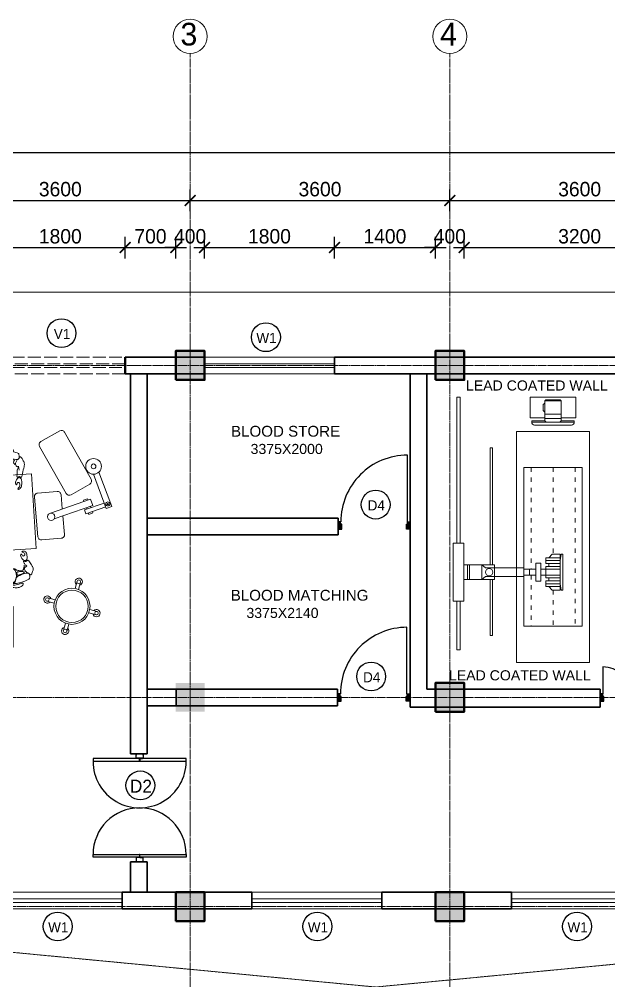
# Model space of a CAD drawing. Header units: inches. Extents: x -3071 to 2014935, y -37057 to 549694.
# Drawn here: x 1453129 to 1461303, y 305837 to 319162 of the extents above; entities that cross this region are included whole.
import ezdxf
from ezdxf.enums import TextEntityAlignment as Align

# ---------------------------------------------------------------- set-up
doc = ezdxf.new("R2010")
doc.units = ezdxf.units.IN
doc.header["$MEASUREMENT"] = 0
for name, pattern in [('ACAD_ISO08W100', [36, 24, -3, 6, -3]), ('DASHDOT2', [12.7, 6.35, -3.175, 0, -3.175]), ('DASHED', [0.75, 0.5, -0.25]), ('Hidden', [15, 12, -3]), ('Short Dash Space', [7, 3, -4])]:
    doc.linetypes.add(name, pattern=pattern)
for name, color, linetype, lineweight in [('001-Archi- Loose Furniture', 13, 'Continuous', 0), ('001-Archi-Opening Tags', 14, 'Continuous', 25), ('002-Archi- Opening', 90, 'Continuous', 25), ('A .4 col', 5, 'Continuous', 40), ('A 0.09 Furniture', 30, 'Continuous', 5), ('A 0.13 dw', 3, 'Continuous', 13), ('A 0.13 IND DIM', 240, 'Continuous', 13), ('A 0.40 wall', 160, 'Continuous', 40), ('cen', 50, 'ACAD_ISO08W100', 5), ('dotted line', 1, 'DASHED', 9), ('Grid Tag', 6, 'Continuous', 20), ('p1 walls stone outline', 4, 'Continuous', 30), ('section', 6, 'DASHDOT2', 20), ('text', 7, 'Continuous', 25)]:
    doc.layers.add(name, color=color, linetype=linetype, lineweight=lineweight)
doc.styles.add('AERIAL', font='arial.ttf', dxfattribs={"height": 10})
doc.styles.add('Archi 100', font='GOTHIC.TTF', dxfattribs={"height": 200})
doc.styles.add('CG', font='GOTHIC.TTF', dxfattribs={"height": 40})
doc.styles.get("Standard").update_dxf_attribs({"font": 'GOTHIC.TTF'})
doc.dimstyles.new('Archi 100', dxfattribs={"dimtxt": 200, "dimasz": 150, "dimexe": 150, "dimexo": 300, "dimgap": 50, "dimtad": 1, "dimdec": 0, "dimrnd": 5, "dimzin": 0, "dimdsep": 46, "dimtxsty": 'Archi 100', "dimblk": 'ARCHTICK', "dimcen": 0.09, "dimdle": 150, "dimclrd": 256, "dimclre": 256, "dimclrt": 256, "dimadec": 0, "dimazin": 0, "dimtfac": 1, "dimtdec": 0, "dimtix": 1, "dimtofl": 0, "dimtmove": 0, "dimatfit": 3, "dimfxl": 150, "dimfxlon": 1, "dimtolj": 1, "dimtzin": 0, "dimlwd": -1, "dimlwe": -1, "dimarcsym": 0})

# ---------------------------------------------------------------- blocks, each defined once
blk = doc.blocks.new('grid')
at = {"layer": 'Grid Tag', "linetype": 'Continuous', "ltscale": 30}
blk.add_circle((51, 48), 264, dxfattribs=at)
blk.add_attdef('GRID', (-143, -93), '', height=200)
blk = doc.blocks.new('W2')
at = {"layer": 'A 0.13 dw'}
for points in [[(143910, 195589), (143910, 195359), (142110, 195359), (142110, 195589)], [(142110, 195446), (143910, 195446), (143910, 195496), (142110, 195496)]]:
    blk.add_lwpolyline(points, close=True, dxfattribs=at)
blk = doc.blocks.new('window tag')
blk.add_circle((0, 0), 200)
at = {"style": 'Archi 100', "flags": 1}
for tag, p in [('WIDTH', (15, 174.5)), ('HEIGHT', (-4.5, -348.5))]:
    blk.add_attdef(tag, p, '', height=200, dxfattribs=at)
at = {"style": 'Archi 100'}
blk.add_attdef('SYMBOL', text='', height=200, dxfattribs=at).set_placement((8, -10.5), align=Align.MIDDLE_CENTER)
blk = doc.blocks.new('*U655')
at = {"ltscale": 100}
for points in [[(5, 50), (5, -50), (55, -50), (55, 15), (40, 15), (40, 50)], [(995, 50), (995, -50), (945, -50), (945, 15), (960, 15), (960, 50)]]:
    blk.add_hatch(color=256, dxfattribs=at).paths.add_polyline_path(points)
blk.add_lwpolyline([(43, 50), (43, 964, -0.414214), (957, 50)], format="xyb", dxfattribs=at)
for points in [[(5, 50), (5, -50), (55, -50), (55, 15), (40, 15), (40, 50)], [(995, 50), (995, -50), (945, -50), (945, 15), (960, 15), (960, 50)]]:
    blk.add_lwpolyline(points, close=True)
blk = doc.blocks.new('x-ray machine plan')
at = {"linetype": 'Continuous'}
for points in [[(0, 1010), (0, 0), (3200, 0), (3200, 1010)], [(500, 910), (500, 100), (2700, 100), (2700, 910)], [(1090, 605), (1000, 620), (1000, 640), (1500, 640), (1500, 620), (1410, 605)], [(3624, 620), (3624, 390), (3439, 390), (3439, 620)], [(3624, 620), (3639, 605), (3639, 405), (3624, 390)], [(1125, 335), (1125, 265), (1375, 265), (1375, 335)], [(3594, 390), (3574, 370), (3489, 370), (3469, 390)], [(1190, 100), (1190, -430), (1150, -480), (1350, -480), (1310, -430), (1310, 100)], [(1150, -335), (374, -335), (374, -365), (1150, -365)], [(1350, -730), (1350, -305), (1150, -305), (1150, -730)], [(1350, -335), (2974, -335), (2974, -365), (1350, -365)], [(850, -830), (174, -830), (174, -780), (850, -780)], [(850, -880), (850, -730), (1650, -730), (1650, -880)], [(1650, -830), (3674, -830), (3674, -780), (1650, -780)]]:
    blk.add_lwpolyline(points, close=True, dxfattribs=at)
at = {"linetype": 'Short Dash Space', "ltscale": 20}
for points in [[(2700, 810), (500, 810)], [(1000, 505), (500, 505)], [(2700, 505), (1500, 505)], [(1210, 200), (500, 200)], [(2700, 200), (1290, 200)]]:
    blk.add_lwpolyline(points, dxfattribs=at)
at = {"linetype": 'Continuous'}
blk.add_lwpolyline([(3349, 620), (3349, 800), (3329, 800, 0.414214), (3289, 760), (3289, 250, 0.414214), (3329, 210), (3349, 210), (3349, 390)], format="xyb", dxfattribs=at)
for points in [[(3329, 800), (3329, 210)], [(3389, 620), (3389, 820), (3674, 820), (3674, 190), (3389, 190), (3389, 390)], [(1050, 445), (1000, 495), (1000, 605), (1500, 605), (1500, 495), (1450, 445)], [(3379, 390), (3379, 620)], [(1050, 405), (1130, 405)], [(1170, 445), (1130, 445)], [(1330, 445), (1370, 445)], [(1450, 405), (1370, 405)], [(1290, 180), (1210, 180)]]:
    blk.add_lwpolyline(points, dxfattribs=at)
at = {"ltscale": 100}
for points in [[(1050, 605), (1090, 605), (1090, 405), (1050, 405)], [(1090, 605), (1130, 605), (1130, 405), (1090, 405)], [(1170, 605), (1330, 605), (1330, 405), (1170, 405)], [(1210, 605), (1290, 605), (1290, 335), (1210, 335)], [(1370, 605), (1410, 605), (1410, 405), (1370, 405)], [(1410, 605), (1450, 605), (1450, 405), (1410, 405)], [(3329, 600), (3349, 620), (3439, 620), (3439, 390), (3349, 390), (3329, 410)], [(1210, 265), (1290, 265), (1290, 100), (1210, 100)], [(1150, -655), (1350, -655), (1350, -680), (1150, -680)]]:
    blk.add_lwpolyline(points, close=True, dxfattribs=at)
at = {"linetype": 'Continuous'}
blk.add_circle((1250, -380), 50, dxfattribs=at)
blk = doc.blocks.new('*U652')
at = {"ltscale": 100}
for points in [[(5, 50), (5, -50), (55, -50), (55, 15), (40, 15), (40, 50)], [(1195, 50), (1195, -50), (1145, -50), (1145, 15), (1160, 15), (1160, 50)]]:
    blk.add_hatch(color=256, dxfattribs=at).paths.add_polyline_path(points)
for points in [[(783, 50, 0.414214), (43, 790), (43, 50)], [(786, 50, -0.414214), (1157, 421), (1157, 50)]]:
    blk.add_lwpolyline(points, format="xyb", dxfattribs=at)
for points in [[(5, 50), (5, -50), (55, -50), (55, 15), (40, 15), (40, 50)], [(1195, 50), (1195, -50), (1145, -50), (1145, 15), (1160, 15), (1160, 50)]]:
    blk.add_lwpolyline(points, close=True)
blk = doc.blocks.new('surgeon plan')
at = {"linetype": 'Continuous'}
blk.add_line((-223, 138), (-224, 193), dxfattribs=at)
blk.add_ellipse((0, 0), major_axis=(-3, 106), ratio=0.704082)
for points, start_tangent, end_tangent in [([(-212, 298), (-224, 316), (-225, 363), (-208, 419), (-172, 451), (-155, 450), (-154, 443), (-166, 432), (-189, 408), (-184, 361), (-159, 364), (-152, 380), (-146, 384), (-138, 374), (-141, 345), (-170, 308), (-199, 295), (-212, 298)], (-0.992752, 0.120179), (-0.992752, 0.120179)), ([(-272, 16), (-281, 22), (-300, 64), (-311, 113), (-290, 179), (-248, 273), (-235, 293), (-225, 296), (-215, 286), (-198, 281), (-184, 285), (-177, 282), (-177, 265), (-188, 213), (-207, 166), (-218, 155), (-221, 151), (-209, 141), (-194, 129), (-189, 104), (-202, 72), (-216, 54), (-231, 46), (-244, 39), (-263, 20), (-269, 16), (-272, 16)], (-0.995331, -0.09652), (-0.995331, -0.09652)), ([(197, 228), (206, 242), (204, 296), (178, 348), (153, 354), (129, 346), (139, 335), (157, 328), (174, 316), (162, 287), (142, 287), (132, 303), (123, 309), (116, 292), (123, 267), (155, 232), (185, 224), (197, 228)], (0.96624, 0.257643), (0.96624, 0.257643)), ([(170, 188), (162, 203), (160, 209), (163, 213), (168, 212), (188, 209), (200, 215), (209, 227), (218, 229), (232, 220), (274, 170), (296, 136), (302, 115), (295, 78), (284, 46), (278, 36), (270, 29), (255, 38), (244, 49), (215, 61), (196, 75), (185, 92), (181, 120), (197, 137), (209, 146), (211, 150), (209, 152), (194, 160), (180, 174), (170, 188)], (-0.507743, 0.861508), (-0.507743, 0.861508)), ([(-16, -109), (-49, -89), (-73, -43), (-87, -11), (-117, 3), (-207, 38), (-242, 39), (-258, 20), (-262, -20), (-259, -36), (-244, -47), (-178, -77), (-94, -102), (-13, -114), (62, -104), (141, -83), (247, -32), (257, -23), (260, -9), (256, 29), (244, 48), (227, 53), (150, 27), (91, -2), (84, -8), (76, -24), (67, -64), (57, -90), (45, -97), (11, -109), (-16, -109)], (-0.968474, -0.249114), (-0.968474, -0.249114)), ([(-143, 24), (-174, 39), (-183, 47), (-183, 52), (-180, 55), (-166, 59), (-117, 60), (-99, 56), (-87, 52), (-80, 46), (-80, 40), (-85, 31), (-87, 26), (-87, 22), (-85, 21), (-85, 18), (-93, 10), (-98, 9), (-113, 12), (-143, 24)], (-0.907368, 0.420338), (-0.907368, 0.420338)), ([(139, 31), (169, 48), (178, 57), (178, 61), (175, 64), (160, 68), (112, 66), (93, 61), (81, 56), (76, 50), (75, 45), (80, 35), (83, 30), (83, 27), (81, 25), (82, 22), (90, 15), (95, 14), (110, 18), (139, 31)], (0.883511, 0.46841), (0.883511, 0.46841)), ([(-5, -159), (-63, -165), (-124, -160), (-168, -137), (-191, -107), (-197, -89), (-197, -83), (-191, -80), (-173, -86), (-128, -108), (-35, -130), (42, -128), (113, -109), (157, -93), (171, -93), (176, -100), (170, -117), (151, -138), (109, -157), (50, -161), (-5, -159)], (-0.98774, -0.156108), (-0.98774, -0.156108))]:
    blk.add_spline(points, degree=3, dxfattribs=dict(start_tangent=start_tangent, end_tangent=end_tangent))
for points in [[(44, 107), (60, 90), (105, 81), (140, 79), (160, 88), (168, 107), (172, 142), (172, 160)], [(-178, 104), (-174, 92), (-164, 77), (-154, 73), (-138, 72), (-95, 77), (-73, 84), (-59, 94)]]:
    blk.add_spline(points, degree=3)
blk = doc.blocks.new('ot bed')
at = {"linetype": 'Continuous'}
for p, q in [((-794, 1462, 0), (-766, 1563, 0)), ((-794, 1462, 0), (-766, 1563, 0)), ((-746, 1449, 0), (-718, 1550, 0)), ((-1070, 1306, 0), (-1171, 1334, 0)), ((-1083, 1258, 0), (-1184, 1286, 0)), ((-1083, 1258, 0), (-1184, 1286, 0)), ((-603, 1125, 0), (-503, 1097, 0)), ((-590, 1173, 0), (-489, 1145, 0)), ((-590, 1173, 0), (-489, 1145, 0)), ((1577, 1100, 0), (1547, 1125, 0)), ((-927, 982, 0), (-955, 881, 0)), ((-879, 969, 0), (-907, 868, 0)), ((2167, 976, 0), (2188, 982, 0)), ((1663, 548, 0), (1662, 526, 0)), ((1723, 547, 0), (1722, 526, 0)), ((-1043, -131, 0), (-1036, -152, 0)), ((-1100, -151, 0), (-1092, -172, 0)), ((1626, -493, 0), (1627, -471, 0)), ((1686, -497, 0), (1687, -475, 0)), ((2146, -700, 0), (2337, -702, 0)), ((2120, -1177, 0), (2239, -1178, 0)), ((2123, -1126, 0), (2314, -1128, 0)), ((2118, -1214, 0), (2236, -1215, 0))]:
    blk.add_line(p, q, dxfattribs=at)
at = {"linetype": 'Continuous', "elevation": 0}
for points in [[(1321, 1129), (1335, 1925), (1787, 1917), (1773, 1121)], [(-23, 1219), (-23, 1782), (279, 1782), (279, 1219)], [(1474, 1276), (1482, 1772), (1634, 1770), (1626, 1274)], [(1684, 128), (1749, 217), (1703, 237), (1669, 133)], [(2008, -1389), (2013, -593), (2465, -596), (2460, -1392)], [(2058, -1339), (2063, -643), (2415, -646), (2410, -1342)]]:
    blk.add_lwpolyline(points, close=True, dxfattribs=at)
for points in [[(27, 1682, -0.414214), (77, 1732), (179, 1732, -0.414214), (229, 1682), (229, 1319, -0.414214), (179, 1269), (77, 1269, -0.414214), (27, 1319)], [(2440, 1129), (2808, 478, -0.414214), (2789, 410), (2530, 264, -0.414214), (2461, 283), (2094, 933, -0.414214), (2113, 1001), (2372, 1148, -0.414214)], [(-756, -350), (-388, -1001, -0.414214), (-407, -1069), (-667, -1216, -0.414214), (-735, -1197), (-1102, -546, -0.414214), (-1083, -478), (-824, -331, -0.414214)]]:
    blk.add_lwpolyline(points, format="xyb", close=True, dxfattribs=at)
for points in [[(2138, 1183), (1953, 1184, -0.414214), (1903, 1234), (1906, 1786, -0.414214), (1956, 1836), (2226, 1835, -0.414214), (2276, 1785), (2274, 1232, -0.353094), (2234, 1184, -0.353094)], [(-711, -38), (-734, 218, -0.414214), (-689, 272), (-419, 296, -0.414214), (-365, 251), (-316, -299, -0.414214), (-361, -353), (-630, -378, -0.414214), (-685, -332), (-702, -134)]]:
    blk.add_lwpolyline(points, format="xyb", dxfattribs=at)
for points in [[(2074, 1441), (2210, 891), (2301, 913), (2160, 1483)], [(2113, 961), (2092, 955), (2108, 898), (2127, 903)], [(2228, 728), (2159, 1009), (2105, 994), (2175, 713)], [(2292, 949), (2309, 953), (2293, 1011), (2278, 1007)], [(2639, 840), (2151, 706), (2172, 629), (2661, 762)], [(1919, 545), (1629, 548), (1632, 604), (1921, 601)], [(1666, 604), (1666, 626), (1726, 624), (1726, 603)], [(1904, 119), (1922, 625), (2003, 623), (1985, 117)], [(774, 483), (-339, 413), (-274, -621), (763, -556)], [(1189, 532), (1756, 525), (1755, 432), (1169, 438)], [(1659, 433), (1658, 417), (1718, 415), (1719, 432)], [(1744, 335), (1737, 432)], [(1718, 175), (1751, -350), (1533, -364), (1486, 379), (1705, 392), (1713, 261)], [(1447, -514), (1795, -492), (1751, 222)], [(-540, -77), (-1093, -271), (-1124, -183), (-589, 5)], [(-1305, -164), (-1031, -68), (-1011, -120), (-1285, -216)], [(-1120, -99), (-1127, -80), (-1071, -59), (-1063, -79)], [(1897, -83), (1879, -589), (1960, -592), (1978, -86)], [(-1134, -615), (-1313, -141), (-1389, -170), (-1210, -643)], [(-1002, -239), (-996, -254), (-1053, -275), (-1059, -259)], [(1141, -348), (1726, -384), (1720, -477), (1154, -443)], [(1690, -382), (1690, -364), (1630, -362), (1630, -378)], [(1882, -509), (1592, -491), (1591, -547), (1880, -564)], [(1624, -549), (1624, -571), (1684, -573), (1684, -553)]]:
    blk.add_lwpolyline(points, dxfattribs=at)
at = {"linetype": 'Continuous'}
for centre, radius in [((-742, 1556, 0), 25), ((1553, 1528, 0), 69.8), ((2109, 1479, 0), 51.3), ((-1177, 1310, 0), 25), ((-837, 1215, 0), 250), ((-837, 1215, 0), 225), ((-496, 1121, 0), 25), ((2748, 828, 0), 109), ((-931, 875, 0), 25), ((2748, 828, 0), 33.2), ((930, 554, 0), 171), ((1333, 659, 0), 51.3), ((2211, 680, 0), 27.7), ((2210, 681, 0), 8.29), ((930, 554, 0), 51.3), ((1160, 489, 0), 51.3), ((1962, 574, 0), 27.7), ((1962, 574, 0), 8.29), ((1205, 241, 0), 171), ((1205, 241, 0), 51.3), ((-548, -26, 0), 51.3), ((1191, -154, 0), 171), ((1941, 17, 0), 109), ((1941, 17, 0), 33.2), ((1191, -154, 0), 51.3), ((-1334, -203, 0), 27.7), ((-1333, -202, 0), 8.29), ((895, -447, 0), 171), ((894, -447, 0), 51.3), ((1129, -398, 0), 51.3), ((1289, -580, 0), 51.3), ((1922, -540, 0), 27.7), ((1922, -540, 0), 8.29), ((-1136, -724, 0), 109), ((-1136, -724, 0), 33.2)]:
    blk.add_circle(centre, radius, dxfattribs=at)
for centre, radius, start, end in [((-742, 1556, 0), 50, 284.5048, 224.5048), ((-1177, 1310, 0), 50, 14.5048, 314.5048), ((-496, 1121, 0), 50, 194.5048, 134.5048), ((-931, 875, 0), 50, 104.5048, 44.5048), ((1333, 659, 0), 171, 310.7666, 227.9996), ((1289, -580, 0), 171, 127.9214, 45.1543)]:
    blk.add_arc(centre, radius, start, end, dxfattribs=at)
for points, knots in [([(1905, 1649, 0), (1874, 1645, 0), (1809, 1637, 0), (1715, 1619, 0), (1658, 1590, 0), (1631, 1576, 0)], [0, 0, 0, 0, 93.30527, 196.638809, 285.709712, 285.709712, 285.709712, 285.709712]), ([(1904, 1448, 0), (1884, 1459, 0), (1822, 1493, 0), (1752, 1372, 0), (1667, 1382, 0), (1628, 1387, 0)], [0, 0, 0, 0, 62.736809, 191.456764, 303.812201, 303.812201, 303.812201, 303.812201]), ([(1905, 1555, 0), (1882, 1537, 0), (1833, 1497, 0), (1741, 1549, 0), (1665, 1483, 0), (1635, 1512, 0), (1630, 1517, 0)], [0, 0, 0, 0, 81.563797, 173.371793, 272.744655, 292.615625, 292.615625, 292.615625, 292.615625]), ([(1577, 1100, 0), (1629, 1002, 0), (1680, 906, 0), (1747, 739, 0), (1771, 670, 0), (1781, 603, 0)], [0, 0, 0, 0, 0.333935, 0.333935, 0.5544949, 0.5544949, 0.5544949, 0.5544949]), ([(1621, 1124, 0), (1686, 1002, 0), (1774, 837, 0), (1825, 651, 0), (1832, 602, 0)], [0, 0, 0, 0, 0.4151651, 0.5630048, 0.5630048, 0.5630048, 0.5630048]), ([(1191, 754, 0), (1167, 739, 0), (1085, 701, 0), (979, 741, 0), (909, 725, 0), (903, 723, 0)], [0.046601, 0.046601, 0.046601, 0.046601, 0.0900895, 0.1933687, 0.2037729, 0.2037729, 0.2037729, 0.2037729]), ([(1787, 547, 0), (1789, 474, 0), (1770, 404, 0), (1729, 298, 0), (1716, 268, 0), (1703, 237, 0)], [0.6168993, 0.6168993, 0.6168993, 0.6168993, 0.8640409, 0.8640409, 0.9620659, 0.9620659, 0.9620659, 0.9620659]), ([(1837, 546, 0), (1837, 535, 0), (1837, 423, 0), (1791, 315, 0), (1749, 217, 0)], [0.6194931, 0.6194931, 0.6194931, 0.6194931, 0.652036, 0.9620659, 0.9620659, 0.9620659, 0.9620659]), ([(1404, 436, 0), (1401, 428, 0), (1385, 369, 0), (1396, 291, 0), (1378, 229, 0), (1375, 220, 0)], [0.0763923, 0.0763923, 0.0763923, 0.0763923, 0.0899058, 0.1763198, 0.1924471, 0.1924471, 0.1924471, 0.1924471]), ([(869, 394, 0), (913, 362, 0), (988, 299, 0), (1027, 209, 0), (1049, 171, 0)], [0.0412593, 0.0412593, 0.0412593, 0.0412593, 0.1268022, 0.1953195, 0.1953195, 0.1953195, 0.1953195]), ([(845, -283, 0), (891, -254, 0), (970, -197, 0), (1016, -109, 0), (1040, -73, 0)], [0.0412593, 0.0412593, 0.0412593, 0.0412593, 0.1268022, 0.1953195, 0.1953195, 0.1953195, 0.1953195]), ([(1375, -363, 0), (1373, -355, 0), (1361, -294, 0), (1378, -218, 0), (1364, -155, 0), (1362, -145, 0)], [0.0763923, 0.0763923, 0.0763923, 0.0763923, 0.0899058, 0.1763198, 0.1924471, 0.1924471, 0.1924471, 0.1924471]), ([(1140, -665, 0), (1118, -648, 0), (1039, -605, 0), (930, -637, 0), (861, -616, 0), (855, -614, 0)], [0.046601, 0.046601, 0.046601, 0.046601, 0.0900895, 0.1933687, 0.2037729, 0.2037729, 0.2037729, 0.2037729]), ([(2337, -702, 0), (2325, -709, 0), (2295, -727, 0), (2242, -726, 0), (2202, -704, 0), (2137, -726, 0), (2145, -703, 0), (2146, -700, 0)], [0, 0, 0, 0, 43.509372, 102.826241, 142.389381, 199.238701, 208.025131, 208.025131, 208.025131, 208.025131]), ([(2326, -773, 0), (2299, -772, 0), (2244, -772, 0), (2296, -795, 0), (2324, -807, 0)], [0, 0, 0, 0, 55.116987, 116.029652, 116.029652, 116.029652, 116.029652]), ([(2320, -941, 0), (2271, -933, 0), (2214, -924, 0), (2106, -950, 0), (2123, -910, 0), (2134, -928, 0), (2141, -937, 0)], [0, 0, 0, 0, 179.473817, 206.698064, 227.58017, 252.039495, 252.039495, 252.039495, 252.039495]), ([(2331, -858, 0), (2250, -860, 0), (2089, -863, 0), (2250, -875, 0), (2329, -881, 0)], [0, 0, 0, 0, 161.531447, 321.993503, 321.993503, 321.993503, 321.993503]), ([(2318, -1022, 0), (2302, -1031, 0), (2251, -1063, 0), (2182, -1051, 0), (2118, -1029, 0), (2104, -1065, 0), (2132, -1065, 0), (2133, -1054, 0), (2134, -1049, 0)], [0, 0, 0, 0, 54.30793, 176.508374, 205.515381, 229.145103, 245.978511, 259.350431, 259.350431, 259.350431, 259.350431]), ([(2314, -1065, 0), (2294, -1051, 0), (2244, -1015, 0), (2172, -1015, 0), (2124, -1034, 0), (2105, -1013, 0), (2128, -1002, 0), (2135, -1013, 0), (2139, -1020, 0)], [0, 0, 0, 0, 72.045442, 180.556928, 201.118854, 220.043701, 234.6541, 254.478507, 254.478507, 254.478507, 254.478507]), ([(2317, -965, 0), (2260, -962, 0), (2195, -960, 0), (2125, -947, 0), (2109, -959, 0), (2119, -983, 0), (2142, -973, 0), (2140, -963, 0), (2139, -960, 0)], [0, 0, 0, 0, 174.329547, 195.825423, 206.468432, 227.473395, 246.37467, 255.718263, 255.718263, 255.718263, 255.718263]), ([(2239, -1178, 0), (2231, -1182, 0), (2213, -1194, 0), (2180, -1193, 0), (2155, -1179, 0), (2115, -1193, 0), (2120, -1179, 0), (2120, -1177, 0)], [0, 0, 0, 0, 27.05273, 63.934054, 88.533144, 123.880226, 129.343346, 129.343346, 129.343346, 129.343346]), ([(2314, -1128, 0), (2302, -1135, 0), (2272, -1153, 0), (2219, -1152, 0), (2179, -1130, 0), (2114, -1152, 0), (2122, -1129, 0), (2123, -1126, 0)], [0, 0, 0, 0, 43.509372, 102.826241, 142.389381, 199.238701, 208.025131, 208.025131, 208.025131, 208.025131]), ([(2236, -1215, 0), (2229, -1220, 0), (2210, -1231, 0), (2177, -1231, 0), (2152, -1217, 0), (2112, -1230, 0), (2117, -1216, 0), (2118, -1214, 0)], [0, 0, 0, 0, 27.05273, 63.934054, 88.533144, 123.880226, 129.343346, 129.343346, 129.343346, 129.343346]), ([(2280, -1276, 0), (2199, -1278, 0), (2038, -1281, 0), (2198, -1293, 0), (2278, -1299, 0)], [0, 0, 0, 0, 161.531447, 321.993503, 321.993503, 321.993503, 321.993503])]:
    blk.add_open_spline(points, degree=3, knots=knots, dxfattribs=at)
blk.add_open_spline([(2271, -778, 0), (2231, -777, 0), (2192, -776, 0), (2152, -775, 0)], degree=3, dxfattribs=at)
at = {"linetype": 'Continuous', "extrusion": (9.25769e-13, -1.73099e-13, -1), "xscale": -1, "zscale": -1}
for p, rotation in [((-812, 1663, 0), 165.1458270060828), ((-659, 912, 0), 160.7484185197392), ((-8, 793, 0), 183.3886918403541), ((-2163, 85, 0), 252.2285060525394), ((-808, -779, 0), 346.2687965853196), ((-151, -818, 0), 348.707485203563), ((-1659, -1000, 0), 78.7074852101039)]:
    blk.add_blockref('surgeon plan', p, dxfattribs=dict(at, rotation=rotation))
blk = doc.blocks.new('OT DOOR')
for points in [[(40, 1500), (40, 1488), (50, 1488), (50, 1437), (-10, 1437), (-10, 1437), (-50, 1437), (-50, 1488), (-40, 1488), (-40, 1500), (40, 1500)], [(40, 0), (40, 12), (50, 12), (50, 63), (-50, 63), (-50, 63), (-50, 63), (-50, 12), (-40, 12), (-40, 0), (40, 0)]]:
    blk.add_lwpolyline(points)
for points in [[(-2, 1433), (-644, 1433, 0.014338), (-646, 1396), (-2, 1396)], [(-1, 1433, 0.146678), (1, 1433), (1, 1396), (-1, 1396)], [(3, 1435, 0.146678), (2, 1436), (40, 1436), (40, 1435)], [(644, 1433), (2, 1433), (2, 1396), (646, 1396, 0.014338)], [(-2, 67), (-644, 67, -0.014338), (-646, 104), (-2, 104)], [(-1, 67, -0.146678), (1, 67), (1, 104), (-1, 104)], [(644, 67), (2, 67), (2, 104), (646, 104, -0.014338)], [(3, 65, -0.146678), (2, 64), (40, 64), (40, 65)]]:
    blk.add_lwpolyline(points, format="xyb", close=True)
for centre, radius in [((1, 1435), 2.22), ((1, 1435), 0.933), ((1, 65), 2.22), ((1, 65), 0.933)]:
    blk.add_circle(centre, radius)
for centre, start, end in [((0, 1396), 180, 0), ((0, 104), 0, 180)]:
    blk.add_arc(centre, 646, start, end)
blk = doc.blocks.new('VENT 1800')
at = {"layer": 'A 0.13 dw', "linetype": 'Hidden', "ltscale": 15}
for p, q in [((165850, 199351), (167650, 199351)), ((167650, 199258), (165850, 199258)), ((165850, 199208), (167650, 199208)), ((167650, 199121), (165850, 199121))]:
    blk.add_line(p, q, dxfattribs=at)
at = {"layer": 'A 0.40 wall', "ltscale": 15}
for p, q in [((165850, 199121), (165850, 199351)), ((167650, 199351), (167650, 199121)), ((165850, 199258), (165850, 199208)), ((167650, 199208), (167650, 199258))]:
    blk.add_line(p, q, dxfattribs=at)
blk = doc.blocks.new('_ArchTick')
at = {"color": 0, "linetype": 'ByBlock', "const_width": 0.15}
blk.add_lwpolyline([(-0.5, -0.5), (0.5, 0.5)], dxfattribs=at)
blk = doc.blocks.new('*D1927')
at = {"transparency": 16777216}
for p, q in [((1452800, 315848), (1452800, 316148)), ((1454599, 315848), (1454599, 316148)), ((1452650, 315998), (1454749, 315998))]:
    blk.add_line(p, q, dxfattribs=at)
at = {"layer": 'Defpoints', "color": 0, "transparency": 16777216}
for p in [(1454599, 315998), (1452800, 314480), (1454599, 314480)]:
    blk.add_point(p, dxfattribs=at)
at = {"transparency": 16777216, "xscale": 150, "yscale": 150, "zscale": 150, "rotation": 180}
blk.add_blockref('_ArchTick', (1452800, 315998), dxfattribs=at)
at = {"transparency": 16777216, "xscale": 150, "yscale": 150, "zscale": 150}
blk.add_blockref('_ArchTick', (1454599, 315998), dxfattribs=at)
at = {"transparency": 16777216, "insert": (1453699, 316153), "char_height": 200, "attachment_point": 5, "style": 'Archi 100'}
blk.add_mtext('\\A1;1800', dxfattribs=at)
blk = doc.blocks.new('*D1928')
at = {"transparency": 16777216}
for p, q in [((1454599, 315848), (1454599, 316148)), ((1455299, 315848), (1455299, 316148)), ((1454449, 315998), (1455449, 315998))]:
    blk.add_line(p, q, dxfattribs=at)
at = {"layer": 'Defpoints', "color": 0, "transparency": 16777216}
for p in [(1455299, 315998), (1454599, 314480), (1455299, 314565)]:
    blk.add_point(p, dxfattribs=at)
at = {"transparency": 16777216, "xscale": 150, "yscale": 150, "zscale": 150, "rotation": 180}
blk.add_blockref('_ArchTick', (1454599, 315998), dxfattribs=at)
at = {"transparency": 16777216, "xscale": 150, "yscale": 150, "zscale": 150}
blk.add_blockref('_ArchTick', (1455299, 315998), dxfattribs=at)
at = {"transparency": 16777216, "insert": (1454949, 316153), "char_height": 200, "attachment_point": 5, "style": 'Archi 100'}
blk.add_mtext('\\A1;700', dxfattribs=at)
blk = doc.blocks.new('*D1929')
at = {"transparency": 16777216}
for p, q in [((1455299, 315848), (1455299, 316148)), ((1455699, 315848), (1455699, 316148)), ((1455299, 315998), (1455149, 315998)), ((1455699, 315998), (1455849, 315998))]:
    blk.add_line(p, q, dxfattribs=at)
at = {"layer": 'Defpoints', "color": 0, "transparency": 16777216}
for p in [(1455699, 315998), (1455299, 314565), (1455699, 314565)]:
    blk.add_point(p, dxfattribs=at)
at = {"transparency": 16777216, "xscale": 150, "yscale": 150, "zscale": 150}
blk.add_blockref('_ArchTick', (1455299, 315998), dxfattribs=at)
at = {"transparency": 16777216, "xscale": 150, "yscale": 150, "zscale": 150, "rotation": 180}
blk.add_blockref('_ArchTick', (1455699, 315998), dxfattribs=at)
at = {"transparency": 16777216, "insert": (1455499, 316153), "char_height": 200, "attachment_point": 5, "style": 'Archi 100'}
blk.add_mtext('\\A1;400', dxfattribs=at)
blk = doc.blocks.new('*D1930')
at = {"transparency": 16777216}
for p, q in [((1455699, 315848), (1455699, 316148)), ((1457499, 315848), (1457499, 316148)), ((1455549, 315998), (1457649, 315998))]:
    blk.add_line(p, q, dxfattribs=at)
at = {"layer": 'Defpoints', "color": 0, "transparency": 16777216}
for p in [(1457499, 315998), (1455699, 314565), (1457499, 314480)]:
    blk.add_point(p, dxfattribs=at)
at = {"transparency": 16777216, "xscale": 150, "yscale": 150, "zscale": 150, "rotation": 180}
blk.add_blockref('_ArchTick', (1455699, 315998), dxfattribs=at)
at = {"transparency": 16777216, "xscale": 150, "yscale": 150, "zscale": 150}
blk.add_blockref('_ArchTick', (1457499, 315998), dxfattribs=at)
at = {"transparency": 16777216, "insert": (1456599, 316153), "char_height": 200, "attachment_point": 5, "style": 'Archi 100'}
blk.add_mtext('\\A1;1800', dxfattribs=at)
blk = doc.blocks.new('*D1931')
at = {"transparency": 16777216}
for p, q in [((1457499, 315848), (1457499, 316148)), ((1458899, 315848), (1458899, 316148)), ((1457349, 315998), (1459049, 315998))]:
    blk.add_line(p, q, dxfattribs=at)
at = {"layer": 'Defpoints', "color": 0, "transparency": 16777216}
for p in [(1458899, 315998), (1457499, 314480), (1458899, 314565)]:
    blk.add_point(p, dxfattribs=at)
at = {"transparency": 16777216, "xscale": 150, "yscale": 150, "zscale": 150, "rotation": 180}
blk.add_blockref('_ArchTick', (1457499, 315998), dxfattribs=at)
at = {"transparency": 16777216, "xscale": 150, "yscale": 150, "zscale": 150}
blk.add_blockref('_ArchTick', (1458899, 315998), dxfattribs=at)
at = {"transparency": 16777216, "insert": (1458199, 316153), "char_height": 200, "attachment_point": 5, "style": 'Archi 100'}
blk.add_mtext('\\A1;1400', dxfattribs=at)
blk = doc.blocks.new('*D1932')
at = {"transparency": 16777216}
for p, q in [((1458899, 315848), (1458899, 316148)), ((1459299, 315848), (1459299, 316148)), ((1458899, 315998), (1458749, 315998)), ((1459299, 315998), (1459449, 315998))]:
    blk.add_line(p, q, dxfattribs=at)
at = {"layer": 'Defpoints', "color": 0, "transparency": 16777216}
for p in [(1459299, 315998), (1458899, 314565), (1459299, 314565)]:
    blk.add_point(p, dxfattribs=at)
at = {"transparency": 16777216, "xscale": 150, "yscale": 150, "zscale": 150}
blk.add_blockref('_ArchTick', (1458899, 315998), dxfattribs=at)
at = {"transparency": 16777216, "xscale": 150, "yscale": 150, "zscale": 150, "rotation": 180}
blk.add_blockref('_ArchTick', (1459299, 315998), dxfattribs=at)
at = {"transparency": 16777216, "insert": (1459099, 316153), "char_height": 200, "attachment_point": 5, "style": 'Archi 100'}
blk.add_mtext('\\A1;400', dxfattribs=at)
blk = doc.blocks.new('*D1933')
at = {"transparency": 16777216}
for p, q in [((1459299, 315848), (1459299, 316148)), ((1462499, 315848), (1462499, 316148)), ((1459149, 315998), (1462649, 315998))]:
    blk.add_line(p, q, dxfattribs=at)
at = {"layer": 'Defpoints', "color": 0, "transparency": 16777216}
for p in [(1462499, 315998), (1459299, 314565), (1462499, 314565)]:
    blk.add_point(p, dxfattribs=at)
at = {"transparency": 16777216, "xscale": 150, "yscale": 150, "zscale": 150, "rotation": 180}
blk.add_blockref('_ArchTick', (1459299, 315998), dxfattribs=at)
at = {"transparency": 16777216, "xscale": 150, "yscale": 150, "zscale": 150}
blk.add_blockref('_ArchTick', (1462499, 315998), dxfattribs=at)
at = {"transparency": 16777216, "insert": (1460899, 316153), "char_height": 200, "attachment_point": 5, "style": 'Archi 100'}
blk.add_mtext('\\A1;3200', dxfattribs=at)
blk = doc.blocks.new('*D1961')
at = {"transparency": 16777216}
for p, q in [((1451899, 316501), (1451899, 316801)), ((1455499, 316501), (1455499, 316801)), ((1451749, 316651), (1455649, 316651))]:
    blk.add_line(p, q, dxfattribs=at)
at = {"layer": 'Defpoints', "color": 0, "transparency": 16777216}
for p in [(1455499, 316651), (1451899, 314365), (1455499, 314365)]:
    blk.add_point(p, dxfattribs=at)
at = {"transparency": 16777216, "xscale": 150, "yscale": 150, "zscale": 150, "rotation": 180}
blk.add_blockref('_ArchTick', (1451899, 316651), dxfattribs=at)
at = {"transparency": 16777216, "xscale": 150, "yscale": 150, "zscale": 150}
blk.add_blockref('_ArchTick', (1455499, 316651), dxfattribs=at)
at = {"transparency": 16777216, "insert": (1453699, 316806), "char_height": 200, "attachment_point": 5, "style": 'Archi 100'}
blk.add_mtext('\\A1;3600', dxfattribs=at)
blk = doc.blocks.new('*D1962')
at = {"transparency": 16777216}
for p, q in [((1455499, 316501), (1455499, 316801)), ((1459099, 316501), (1459099, 316801)), ((1455349, 316651), (1459249, 316651))]:
    blk.add_line(p, q, dxfattribs=at)
at = {"layer": 'Defpoints', "color": 0, "transparency": 16777216}
for p in [(1459099, 316651), (1455499, 314365), (1459099, 314365)]:
    blk.add_point(p, dxfattribs=at)
at = {"transparency": 16777216, "xscale": 150, "yscale": 150, "zscale": 150, "rotation": 180}
blk.add_blockref('_ArchTick', (1455499, 316651), dxfattribs=at)
at = {"transparency": 16777216, "xscale": 150, "yscale": 150, "zscale": 150}
blk.add_blockref('_ArchTick', (1459099, 316651), dxfattribs=at)
at = {"transparency": 16777216, "insert": (1457299, 316806), "char_height": 200, "attachment_point": 5, "style": 'Archi 100'}
blk.add_mtext('\\A1;3600', dxfattribs=at)
blk = doc.blocks.new('*D1963')
at = {"transparency": 16777216}
for p, q in [((1459099, 316501), (1459099, 316801)), ((1462699, 316501), (1462699, 316801)), ((1458949, 316651), (1462849, 316651))]:
    blk.add_line(p, q, dxfattribs=at)
at = {"layer": 'Defpoints', "color": 0, "transparency": 16777216}
for p in [(1462699, 316651), (1459099, 314365), (1462699, 314365)]:
    blk.add_point(p, dxfattribs=at)
at = {"transparency": 16777216, "xscale": 150, "yscale": 150, "zscale": 150, "rotation": 180}
blk.add_blockref('_ArchTick', (1459099, 316651), dxfattribs=at)
at = {"transparency": 16777216, "xscale": 150, "yscale": 150, "zscale": 150}
blk.add_blockref('_ArchTick', (1462699, 316651), dxfattribs=at)
at = {"transparency": 16777216, "insert": (1460899, 316806), "char_height": 200, "attachment_point": 5, "style": 'Archi 100'}
blk.add_mtext('\\A1;3600', dxfattribs=at)
blk = doc.blocks.new('*D1971')
at = {"transparency": 16777216}
for p, q in [((1448099, 317164), (1448099, 317464)), ((1487149, 317164), (1487149, 317464)), ((1447949, 317314), (1487299, 317314))]:
    blk.add_line(p, q, dxfattribs=at)
at = {"layer": 'Defpoints', "color": 0, "transparency": 16777216}
for p in [(1487149, 317314), (1448099, 314565), (1487149, 314565)]:
    blk.add_point(p, dxfattribs=at)
at = {"transparency": 16777216, "xscale": 150, "yscale": 150, "zscale": 150, "rotation": 180}
blk.add_blockref('_ArchTick', (1448099, 317314), dxfattribs=at)
at = {"transparency": 16777216, "xscale": 150, "yscale": 150, "zscale": 150}
blk.add_blockref('_ArchTick', (1487149, 317314), dxfattribs=at)
at = {"transparency": 16777216, "insert": (1467624, 317469), "char_height": 200, "attachment_point": 5, "style": 'Archi 100'}
blk.add_mtext('\\A1;39050', dxfattribs=at)

msp = doc.modelspace()

# ---------------------------------------------------------------- hatches: boundary and pattern name
at = {"layer": 'A .4 col', "linetype": 'Continuous'}
h = msp.add_hatch(color=256, dxfattribs=at)
h.dxf.hatch_style = 1
h.paths.add_polyline_path([(1455299.45, 314164.75), (1455699.45, 314164.75), (1455699.45, 314564.75), (1455299.45, 314564.75)])
h = msp.add_hatch(color=256, dxfattribs=at)
h.dxf.hatch_style = 1
h.paths.add_polyline_path([(1458899.45, 314164.75), (1459299.45, 314164.75), (1459299.45, 314564.75), (1458899.45, 314564.75)])
h = msp.add_hatch(color=256, dxfattribs=at)
h.dxf.hatch_style = 1
h.paths.add_polyline_path([(1455299.45, 309564.75), (1455699.45, 309564.75), (1455699.45, 309964.75), (1455299.45, 309964.75)])
h = msp.add_hatch(color=256, dxfattribs=at)
h.dxf.hatch_style = 1
h.paths.add_polyline_path([(1458899.45, 309564.75), (1459299.45, 309564.75), (1459299.45, 309964.75), (1458899.45, 309964.75)])
h = msp.add_hatch(color=256, dxfattribs=at)
h.dxf.hatch_style = 1
h.paths.add_polyline_path([(1455299.45, 306664.75), (1455699.45, 306664.75), (1455699.45, 307064.75), (1455299.45, 307064.75)])
h = msp.add_hatch(color=256, dxfattribs=at)
h.dxf.hatch_style = 1
h.paths.add_polyline_path([(1458899.45, 306664.75), (1459299.45, 306664.75), (1459299.45, 307064.75), (1458899.45, 307064.75)])

# ---------------------------------------------------------------- linework, layer by layer
for points in [[(1455299.45, 314164.75), (1455699.45, 314164.75), (1455699.45, 314564.75), (1455299.45, 314564.75)], [(1458899.45, 314164.75), (1459299.45, 314164.75), (1459299.45, 314564.75), (1458899.45, 314564.75)], [(1458899.45, 309564.75), (1459299.45, 309564.75), (1459299.45, 309964.75), (1458899.45, 309964.75)], [(1455299.45, 306664.75), (1455699.45, 306664.75), (1455699.45, 307064.75), (1455299.45, 307064.75)], [(1458899.45, 306664.75), (1459299.45, 306664.75), (1459299.45, 307064.75), (1458899.45, 307064.75)]]:
    msp.add_lwpolyline(points, close=True, dxfattribs=at)
at = {"layer": 'A 0.40 wall', "ltscale": 15}
msp.add_line((1458899.45, 314249.75), (1458899.45, 314479.75), dxfattribs=at)
at = {"layer": 'cen', "ltscale": 2}
for p, q in [((1455499.45, 318687.32), (1455499.45, 304514.76)), ((1459099.45, 318687.32), (1459099.45, 293010.11)), ((1491464.45, 314364.75), (1443784.45, 314364.75)), ((1491464.45, 309764.75), (1443784.45, 309764.75)), ((1491464.45, 306864.75), (1443784.45, 306864.75))]:
    msp.add_line(p, q, dxfattribs=at)
at = {"layer": 'dotted line', "linetype": 'Continuous', "ltscale": 1000}
msp.add_lwpolyline([(1472749.45, 315380.53), (1487964.45, 315380.53), (1487964.45, 295934.72), (1466174.45, 295934.72), (1466174.45, 299309.77), (1446972.64, 299309.77), (1446972.64, 315379.76), (1467649.45, 315379.76)], dxfattribs=at)
at = {"layer": 'p1 walls stone outline'}
for p, q in [((1455699.45, 314479.75), (1454599.39, 314479.75)), ((1454599.39, 314249.75), (1454599.39, 314479.75)), ((1455699.45, 314249.75), (1455699.45, 314479.75)), ((1455699.45, 314479.75), (1455699.45, 314249.75)), ((1455699.45, 314479.75), (1455699.45, 314479.75)), ((1455699.45, 314249.75), (1455699.45, 314479.75)), ((1459299.45, 314479.75), (1457499.33, 314479.75)), ((1457499.33, 314249.75), (1457499.33, 314479.75)), ((1462499.45, 314479.75), (1459299.45, 314479.75)), ((1455699.45, 314249.75), (1454599.39, 314249.75)), ((1454674.45, 308983.12), (1454674.45, 314249.75)), ((1454904.45, 314244.75), (1454904.45, 308983.12)), ((1455699.45, 314249.75), (1455614.45, 314249.75)), ((1459299.45, 314249.75), (1457499.33, 314249.75)), ((1458549.86, 314249.75), (1458549.86, 309629.75)), ((1458779.86, 314249.75), (1458779.86, 309879.76)), ((1462499.45, 314249.75), (1459299.45, 314249.75)), ((1457549.86, 312246.98), (1454904.45, 312246.98)), ((1457549.86, 312246.98), (1457549.86, 312016.98)), ((1457549.86, 312016.98), (1454904.45, 312016.98)), ((1457543.73, 309876.98), (1454904.45, 309876.98)), ((1455304.5, 309649.75), (1455304.5, 309879.89)), ((1457543.73, 309876.98), (1457543.73, 309646.98)), ((1458779.86, 309879.76), (1461184.45, 309879.76)), ((1461184.45, 309629.75), (1461184.45, 309879.76)), ((1457543.73, 309646.98), (1454904.45, 309646.98)), ((1461184.45, 309629.75), (1458549.86, 309629.75)), ((1454674.45, 308983.12), (1454904.45, 308983.12)), ((1454674.45, 307483.13), (1454904.45, 307483.13)), ((1454674.45, 307483.13), (1454674.45, 307064.75)), ((1454904.45, 307483.13), (1454904.45, 307064.75)), ((1454555.95, 307064.75), (1456356.07, 307064.75)), ((1454555.95, 306834.75), (1454555.95, 307064.75)), ((1456355.95, 306834.99), (1456355.95, 307064.75)), ((1458155.95, 306834.75), (1458155.95, 307064.75)), ((1458155.95, 307064.75), (1458899.45, 307064.75)), ((1458200.01, 307064.75), (1459955.95, 307064.75)), ((1459955.95, 306834.75), (1459955.95, 307064.75)), ((1454555.95, 306834.75), (1456356.07, 306834.75)), ((1458155.95, 306834.75), (1458899.45, 306834.75)), ((1458200.01, 306834.75), (1459955.95, 306834.75))]:
    msp.add_line(p, q, dxfattribs=at)
at = {"layer": 'section'}
for p, q in [((1467649.45, 306664.75), (1448477.36, 304834.75)), ((1448499.45, 306664.75), (1467649.6, 304834.75))]:
    msp.add_line(p, q, dxfattribs=at)

# ---------------------------------------------------------------- block references
ref = msp.add_blockref('grid', (1455453.22, 318881.51), dxfattribs=dict(xscale=0.8987445155798923, yscale=0.8987445155798923, zscale=0.8987445155798923))
ref.add_attrib('GRID', '3', (1455364.68, 318797.73), dxfattribs={"height": 314.56})
ref = msp.add_blockref('grid', (1459053.22, 318881.51), dxfattribs=dict(xscale=0.8987445155798923, yscale=0.8987445155798923, zscale=0.8987445155798923))
ref.add_attrib('GRID', '4', (1458964.68, 318797.73), dxfattribs={"height": 314.56})
at = {"layer": '001-Archi- Loose Furniture', "rotation": 180}
msp.add_blockref('ot bed', (1453023.94, 312241.36, 0), dxfattribs=at)
at = {"layer": '001-Archi-Opening Tags'}
ref = msp.add_blockref('window tag', (1453715.43, 314811.16), dxfattribs=at)
ref.add_attrib('SYMBOL', 'V1', dxfattribs={"layer": '0', "height": 140, "style": 'CG'}).set_placement((1453723.43, 314800.66), align=Align.MIDDLE_CENTER)
ref = msp.add_blockref('window tag', (1456549.7, 314755.55), dxfattribs=at)
ref.add_attrib('SYMBOL', 'W1', dxfattribs={"layer": '0', "height": 140, "style": 'CG'}).set_placement((1456557.7, 314745.05), align=Align.MIDDLE_CENTER)
ref = msp.add_blockref('window tag', (1458071.32, 312435.35), dxfattribs=at)
ref.add_attrib('SYMBOL', 'D4', dxfattribs={"layer": '0', "height": 140, "style": 'CG'}).set_placement((1458079.32, 312424.85), align=Align.MIDDLE_CENTER)
ref = msp.add_blockref('window tag', (1458008.29, 310053.7), dxfattribs=at)
ref.add_attrib('SYMBOL', 'D4', dxfattribs={"layer": '0', "height": 140, "style": 'CG'}).set_placement((1458016.29, 310043.2), align=Align.MIDDLE_CENTER)
ref = msp.add_blockref('window tag', (1454808.52, 308544.48), dxfattribs=at)
ref.add_attrib('SYMBOL', 'D2', dxfattribs={"layer": '0', "height": 180, "style": 'CG'}).set_placement((1454816.52, 308533.98), align=Align.MIDDLE_CENTER)
ref = msp.add_blockref('window tag', (1453663.02, 306589.33), dxfattribs=at)
ref.add_attrib('SYMBOL', 'W1', dxfattribs={"layer": '0', "height": 140, "style": 'CG'}).set_placement((1453671.02, 306578.83), align=Align.MIDDLE_CENTER)
ref = msp.add_blockref('window tag', (1457263.02, 306589.33), dxfattribs=at)
ref.add_attrib('SYMBOL', 'W1', dxfattribs={"layer": '0', "height": 140, "style": 'CG'}).set_placement((1457271.02, 306578.83), align=Align.MIDDLE_CENTER)
ref = msp.add_blockref('window tag', (1460863.02, 306589.33), dxfattribs=at)
ref.add_attrib('SYMBOL', 'W1', dxfattribs={"layer": '0', "height": 140, "style": 'CG'}).set_placement((1460871.02, 306578.83), align=Align.MIDDLE_CENTER)
at = {"layer": '002-Archi- Opening'}
for name, p, xscale, yscale, zscale in [('*U655', (1458554.91, 312147.67), -1.010101010091603, 1.010101010106155, 1.01010101010101), ('*U655', (1458548.78, 309761.98), -1.010101010091603, 1.010101010106155, 1.01010101010101), ('*U652', (1462389.49, 309762.44), -1.00840336130932, 1.008403361367527, 1.008403361344526)]:
    msp.add_blockref(name, p, dxfattribs=dict(at, xscale=xscale, yscale=yscale, zscale=zscale))
at = {"layer": '002-Archi- Opening', "rotation": 359.99998551431}
msp.add_blockref('OT DOOR', (1454798.45, 307483.13), dxfattribs=at)
at = {"layer": 'A 0.09 Furniture', "linetype": 'Continuous', "xscale": -1, "rotation": 270}
msp.add_blockref('x-ray machine plan', (1460024.83, 310249.4), dxfattribs=at)
at = {"layer": 'A 0.13 IND DIM'}
for name, p in [('VENT 1800', (1286949.29, 115129.04)), ('W2', (1313589.18, 118891.15)), ('W2', (1310645.8, 111476.15)), ('W2', (1314245.8, 111476.15)), ('W2', (1317845.8, 111476.15))]:
    msp.add_blockref(name, p, dxfattribs=at)

# ---------------------------------------------------------------- texts
at = {"layer": 'text', "attachment_point": 1, "style": 'AERIAL'}
for s, insert, char_height, width in [('LEAD COATED WALL', (1459322.61, 314156.42), 140, 3401.9992), ('BLOOD STORE\\P{\\H0.9333x;     3375X2000}', (1456065.52, 313527.01), 150, 14192.8258), ('BLOOD MATCHING\\P{\\H0.9333x;    3375X2140}', (1456061.74, 311254.55), 150, 14192.8258), ('LEAD COATED WALL', (1459086.83, 310140.12), 140, 3401.9992)]:
    msp.add_mtext(s, dxfattribs=dict(at, insert=insert, char_height=char_height, width=width))

# ---------------------------------------------------------------- dimensions: what is measured, and where the dimension line sits
dim = msp.add_linear_dim(base=(1487149.45, 317313.86), p1=(1448099.45, 314564.75), p2=(1487149.45, 314564.75), dimstyle='Archi 100')
dim.commit()
dim.dimension.update_dxf_attribs({"geometry": '*D1971', "text_midpoint": (1467624.45, 317468.89)})
for base, p1, p2, picture, middle in [((1455499.45, 316651.36), (1451899.45, 314364.75), (1455499.45, 314364.75), '*D1961', (1453699.45, 316806.4)), ((1459099.45, 316651.36), (1455499.45, 314364.75), (1459099.45, 314364.75), '*D1962', (1457299.45, 316806.4)), ((1462699.45, 316651.36), (1459099.45, 314364.75), (1462699.45, 314364.75), '*D1963', (1460899.45, 316806.4)), ((1454599.39, 315997.93), (1452799.5, 314479.75), (1454599.39, 314479.75), '*D1927', (1453699.45, 316152.96)), ((1455299.45, 315997.93), (1454599.39, 314479.75), (1455299.45, 314564.75), '*D1928', (1454949.42, 316152.96)), ((1455699.45, 315997.93), (1455299.45, 314564.75), (1455699.45, 314564.75), '*D1929', (1455499.45, 316152.96)), ((1457499.33, 315997.93), (1455699.45, 314564.75), (1457499.33, 314479.75), '*D1930', (1456599.39, 316152.96)), ((1458899.45, 315997.93), (1457499.33, 314479.75), (1458899.45, 314564.75), '*D1931', (1458199.39, 316152.96)), ((1459299.45, 315997.93), (1458899.45, 314564.75), (1459299.45, 314564.75), '*D1932', (1459099.45, 316152.96)), ((1462499.45, 315997.93), (1459299.45, 314564.75), (1462499.45, 314564.75), '*D1933', (1460899.45, 316152.96))]:
    dim = msp.add_linear_dim(base=base, p1=p1, p2=p2, dimstyle='Archi 100', override={"dimtmove": 1})
    dim.commit()
    dim.dimension.update_dxf_attribs({"geometry": picture, "text_midpoint": middle})

doc.saveas('drawing.dxf')
